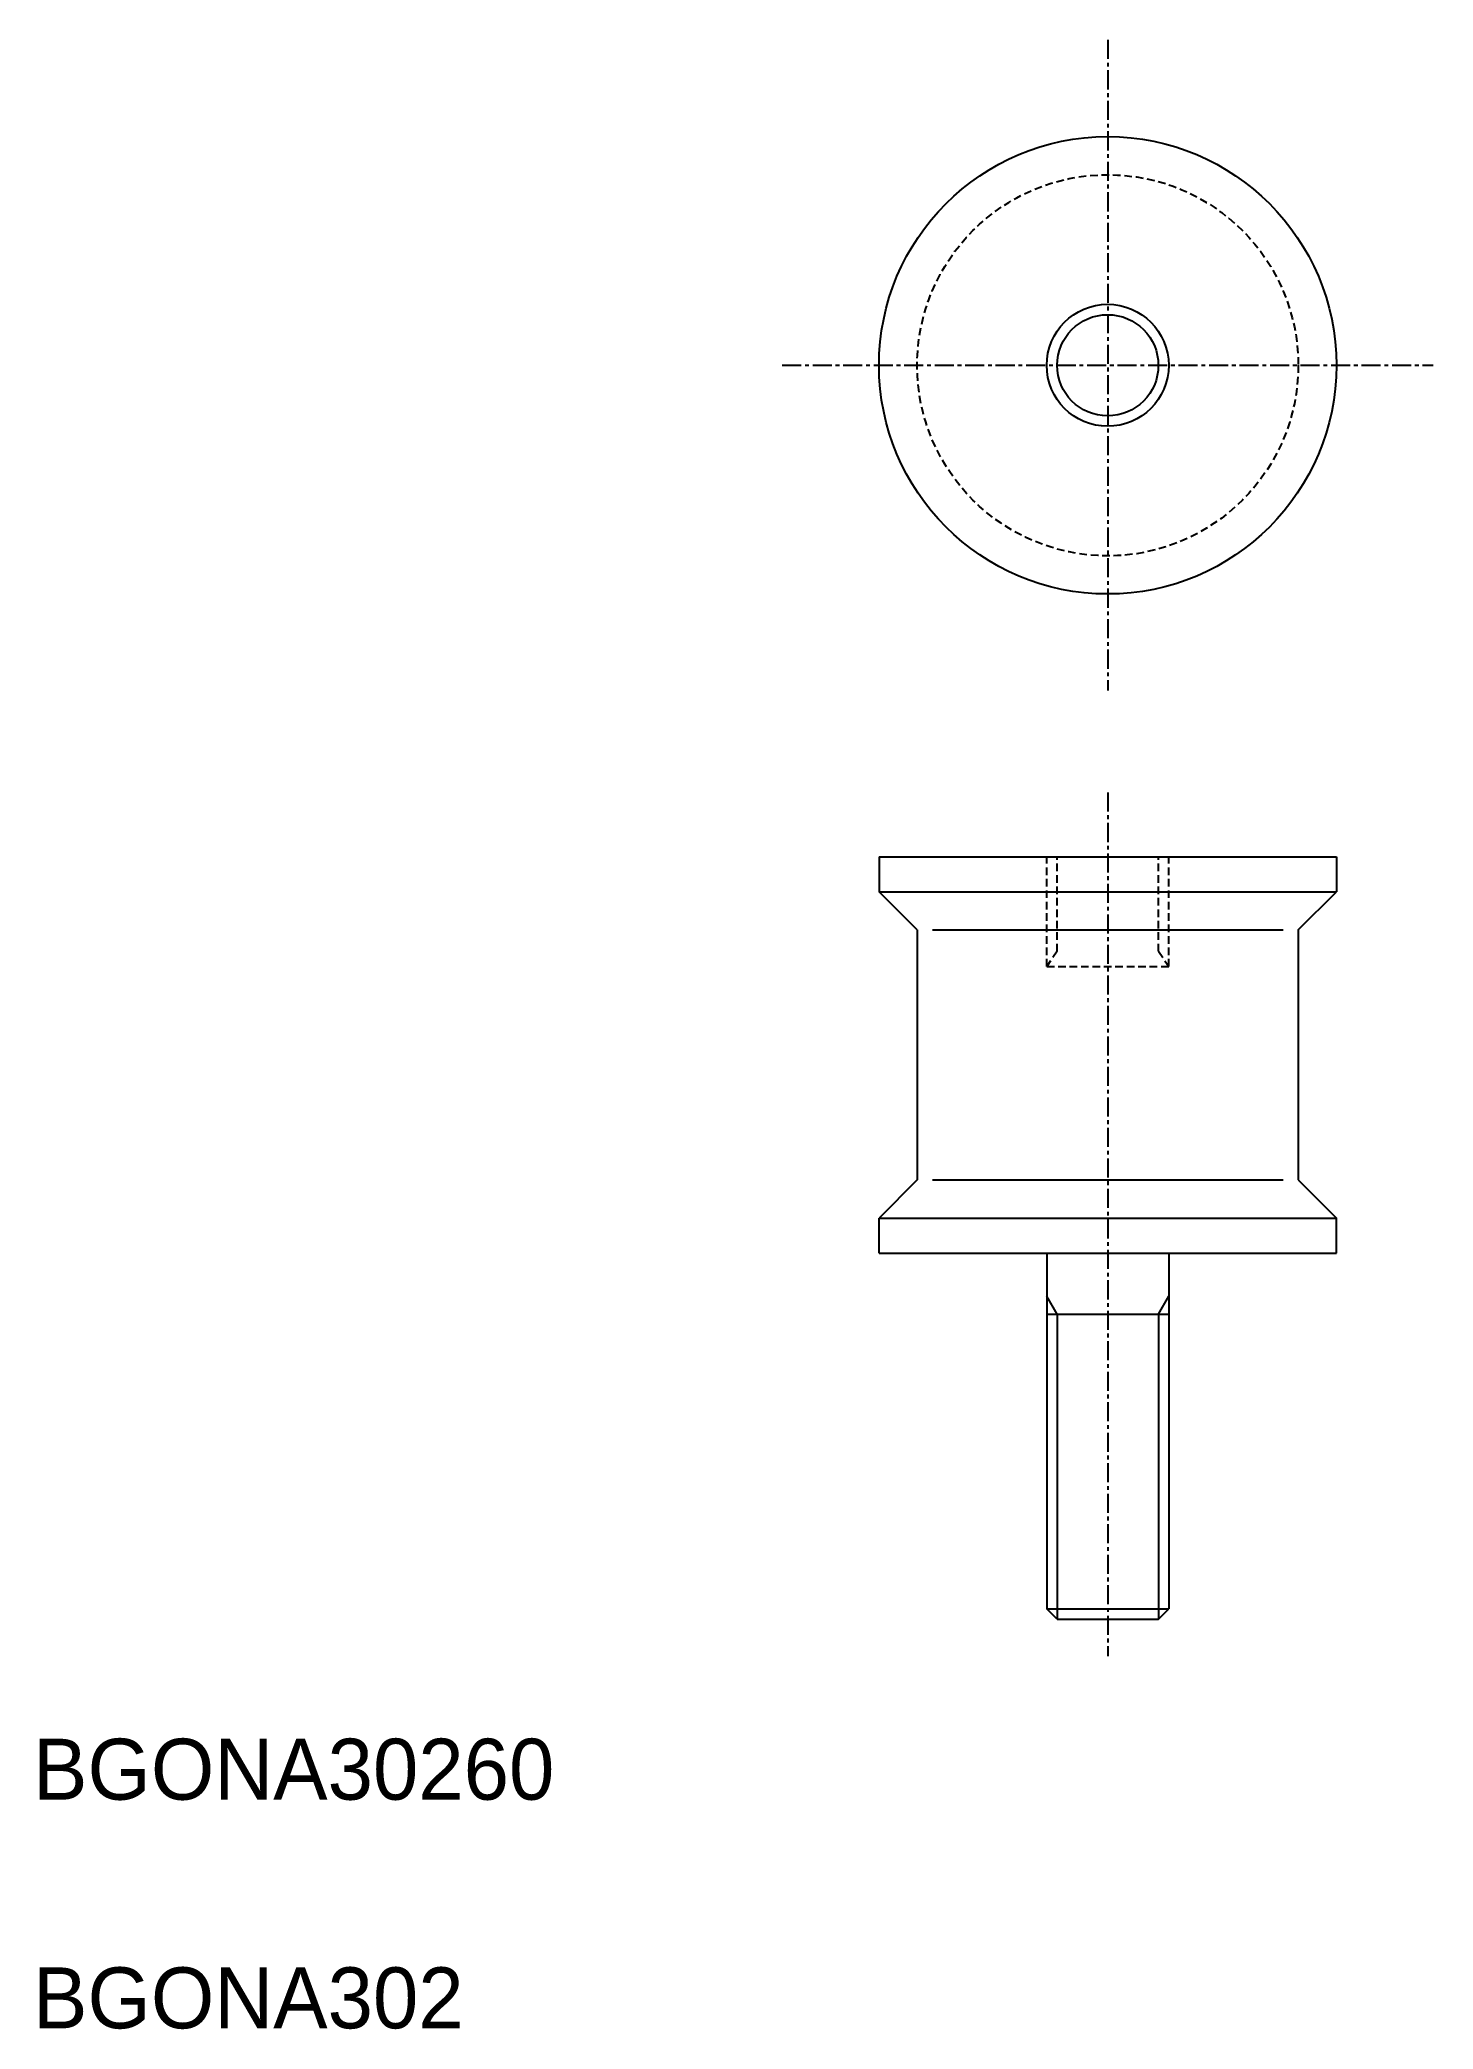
# Model space of a CAD drawing. Extents: x 10 to 102, y 10 to 140.
import ezdxf

# ---------------------------------------------------------------- set-up
doc = ezdxf.new("R2010")
doc.units = 0
doc.linetypes.add('CENTER', pattern=[2, 1.25, -0.25, 0.25, -0.25])
doc.linetypes.add('DASHED', pattern=[0.75, 0.5, -0.25])
doc.layers.get('0').update_dxf_attribs({"linetype": 'CONTINUOUS'})
doc.layers.add('CENTER', color=1, linetype='CENTER')

msp = doc.modelspace()

# ---------------------------------------------------------------- linework, layer by layer
at = {"color": 7, "linetype": 'CONTINUOUS'}
for p, q in [((65.49, 86.85), (95.49, 86.85)), ((65.49, 86.85), (65.49, 84.55)), ((95.49, 86.85), (95.49, 84.55)), ((65.49, 84.55), (95.49, 84.55)), ((67.99, 82.05), (65.49, 84.55)), ((92.99, 82.05), (95.49, 84.55)), ((67.99, 82.05), (67.99, 65.65)), ((68.99, 82.05), (91.99, 82.05)), ((92.99, 82.05), (92.99, 65.65)), ((67.99, 65.65), (65.49, 63.15)), ((68.99, 65.65), (91.99, 65.65)), ((92.99, 65.65), (95.49, 63.15)), ((65.49, 63.15), (95.49, 63.15)), ((65.49, 60.85), (65.49, 63.15)), ((95.49, 60.85), (95.49, 63.15)), ((65.49, 60.85), (95.49, 60.85)), ((76.49, 60.85), (76.49, 37.52)), ((84.49, 60.85), (84.49, 37.52)), ((76.49, 56.85), (84.49, 56.85)), ((76.49, 37.52), (84.49, 37.52)), ((77.17, 36.85), (76.49, 37.52)), ((77.17, 36.85), (83.82, 36.85)), ((83.82, 36.85), (84.49, 37.52))]:
    msp.add_line(p, q, dxfattribs=at)
at = {"color": 3, "linetype": 'DASHED'}
for p, q in [((76.49, 79.65), (76.49, 86.85)), ((77.17, 80.65), (77.17, 86.85)), ((83.82, 80.65), (83.82, 86.85)), ((84.49, 79.65), (84.49, 86.85)), ((77.17, 80.65), (76.49, 79.65)), ((76.49, 79.65), (84.49, 79.65)), ((83.82, 80.65), (84.49, 79.65))]:
    msp.add_line(p, q, dxfattribs=at)
at = {"color": 3, "linetype": 'CONTINUOUS'}
for p, q in [((77.17, 56.85), (76.49, 58.02)), ((83.82, 56.85), (84.49, 58.02)), ((77.17, 56.85), (77.17, 36.85)), ((83.82, 56.85), (83.82, 36.85))]:
    msp.add_line(p, q, dxfattribs=at)
at = {"color": 7, "linetype": 'CONTINUOUS'}
for radius in [15, 4]:
    msp.add_circle((80.49, 119.09), radius, dxfattribs=at)
at = {"color": 3, "linetype": 'DASHED'}
msp.add_circle((80.49, 119.09), 12.5, dxfattribs=at)
at = {"color": 3, "linetype": 'CONTINUOUS'}
msp.add_circle((80.49, 119.09), 3.32, dxfattribs=at)
at = {"layer": 'CENTER', "color": 1, "linetype": 'CENTER'}
for p, q in [((80.49, 140.44), (80.49, 97.75)), ((59.14, 119.09), (101.84, 119.09)), ((80.49, 91.07), (80.49, 34.42))]:
    msp.add_line(p, q, dxfattribs=at)

# ---------------------------------------------------------------- texts
at = {"color": 7, "linetype": 'CONTINUOUS'}
for s, p in [('BGONA30260', (10, 25)), ('BGONA302', (10, 10))]:
    msp.add_text(s, height=4, dxfattribs=at).set_placement(p)

doc.saveas('drawing.dxf')
